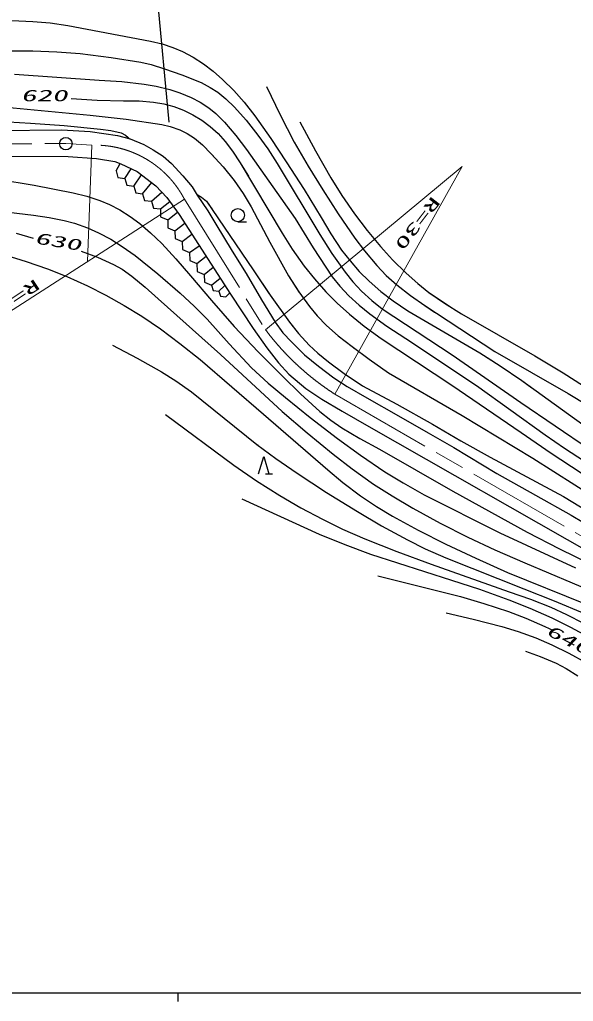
# Model space of a CAD drawing. Units: millimetres, scale not verified. Extents: x 40000 to 680000, y 20000 to 380000.
# Drawn here: x 149743 to 213588, y 204000 to 317277 of the extents above; entities that cross this region are included whole.
import ezdxf
from ezdxf.enums import TextEntityAlignment as Align

# ---------------------------------------------------------------- set-up
doc = ezdxf.new("R2010")
doc.units = ezdxf.units.MM
doc.header["$LTSCALE"] = 1000
doc.linetypes.add('CHAIN', pattern=[18.5, 12, -1.5, 3.5, -1.5])
for name, color, linetype, lineweight in [('M-BGD', 7, 'Continuous', 25), ('M-BMK', 2, 'CHAIN', 13), ('M-BMK-SRVR', 3, 'Continuous', 25), ('M-STR-HTXT', 7, 'Continuous', 13), ('M-STR-STRC', 7, 'Continuous', 25), ('M-TTL-BAND', 7, 'Continuous', 25)]:
    doc.layers.add(name, color=color, linetype=linetype, lineweight=lineweight)
doc.styles.add('ＭＳ ゴシック', font='')
doc.styles.get('ＭＳ ゴシック').set_extended_font_data('MS Gothic')

msp = doc.modelspace()

# ---------------------------------------------------------------- linework, layer by layer
at = {"layer": 'M-BGD'}
for p, q in [((147082, 317267), (151282, 317070)), ((151282, 317070), (153273, 316890)), ((153273, 316890), (155306, 316604)), ((155306, 316604), (164812, 314804)), ((164812, 314804), (166170, 314474)), ((164812, 314804), (166170, 314474)), ((166170, 314474), (167401, 314077)), ((166170, 314474), (167401, 314077)), ((167401, 314077), (168502, 313606)), ((167401, 314077), (168502, 313606)), ((141547, 313689), (151249, 313691)), ((151249, 313691), (154047, 313578)), ((151249, 313691), (154047, 313578)), ((154047, 313578), (156719, 313365)), ((154047, 313578), (156719, 313365)), ((156719, 313365), (160290, 312911)), ((156719, 313365), (160290, 312911)), ((160290, 312911), (163711, 312373)), ((160290, 312911), (163711, 312373)), ((168502, 313606), (169741, 312945)), ((168502, 313606), (169741, 312945)), ((169741, 312945), (170925, 312180)), ((169741, 312945), (170925, 312180)), ((163711, 312373), (164921, 312091)), ((163711, 312373), (164921, 312091)), ((163711, 312373), (164921, 312091)), ((164921, 312091), (166445, 311615)), ((164921, 312091), (166445, 311615)), ((164921, 312091), (166445, 311615)), ((166445, 311615), (168426, 310919)), ((166445, 311615), (168426, 310919)), ((170925, 312180), (172052, 311327)), ((170925, 312180), (172052, 311327)), ((149155, 310967), (158931, 310309)), ((168426, 310919), (170663, 310013)), ((168426, 310919), (170663, 310013)), ((172052, 311327), (173150, 310375)), ((158931, 310309), (161521, 310136)), ((158931, 310309), (161521, 310136)), ((161521, 310136), (164105, 309849)), ((161521, 310136), (164105, 309849)), ((164105, 309849), (165494, 309605)), ((165494, 309605), (167042, 309224)), ((170663, 310013), (171722, 309459)), ((170663, 310013), (171722, 309459)), ((171722, 309459), (172592, 308891)), ((171722, 309459), (172592, 308891)), ((173150, 310375), (174427, 309104)), ((178205, 309547), (179767, 306302)), ((155686, 308193), (158680, 308003)), ((155686, 308193), (158680, 308003)), ((167042, 309224), (168201, 308848)), ((167042, 309224), (168201, 308848)), ((168201, 308848), (169508, 308306)), ((168201, 308848), (169508, 308306)), ((169508, 308306), (170573, 307744)), ((169508, 308306), (170573, 307744)), ((172592, 308891), (173521, 308139)), ((172592, 308891), (173521, 308139)), ((173521, 308139), (174531, 307161)), ((173521, 308139), (174531, 307161)), ((174427, 309104), (175619, 307753)), ((148176, 307169), (157870, 306268)), ((158680, 308003), (161706, 307920)), ((158680, 308003), (161706, 307920)), ((161706, 307920), (163506, 307899)), ((161706, 307920), (163506, 307899)), ((163506, 307899), (165174, 307762)), ((163506, 307899), (165174, 307762)), ((165174, 307762), (166358, 307550)), ((165174, 307762), (166358, 307550)), ((166358, 307550), (167521, 307235)), ((166358, 307550), (167521, 307235)), ((167521, 307235), (168455, 306896)), ((167521, 307235), (168640, 306819)), ((170573, 307744), (171571, 307085)), ((170573, 307744), (171571, 307085)), ((171571, 307085), (172369, 306436)), ((174531, 307161), (175846, 305683)), ((175619, 307753), (176860, 306178)), ((141288, 305949), (150988, 305342)), ((157870, 306268), (162038, 305777)), ((168640, 306819), (169729, 306292)), ((169729, 306292), (170762, 305663)), ((169729, 306292), (170762, 305663)), ((172369, 306436), (173365, 305452)), ((176860, 306178), (178715, 303550)), ((179767, 306302), (181408, 303130)), ((150988, 305342), (154872, 305055)), ((150988, 305342), (154872, 305055)), ((154872, 305055), (159061, 304638)), ((154872, 305055), (159061, 304638)), ((162038, 305777), (166133, 305193)), ((166133, 305193), (167109, 304957)), ((166133, 305193), (167109, 304957)), ((166133, 305193), (167109, 304957)), ((167109, 304957), (168229, 304565)), ((167109, 304957), (168229, 304565)), ((167109, 304957), (168229, 304565)), ((170762, 305663), (171730, 304939)), ((170762, 305663), (171730, 304939)), ((171730, 304939), (172619, 304129)), ((173365, 305452), (174668, 303919)), ((173365, 305452), (174668, 303919)), ((175846, 305683), (177224, 303962)), ((182055, 305498), (183849, 302148)), ((120712, 304278), (154607, 304558)), ((154607, 304558), (157885, 304378)), ((157885, 304378), (161044, 303901)), ((159061, 304638), (160255, 304499)), ((159061, 304638), (160255, 304499)), ((160255, 304499), (161442, 304224)), ((160255, 304499), (161442, 304224)), ((161044, 303901), (162490, 303512)), ((161442, 304224), (161957, 303945)), ((161957, 303945), (162267, 303680)), ((162267, 303680), (162464, 303484)), ((168229, 304565), (169069, 304141)), ((168229, 304565), (169069, 304141)), ((169069, 304141), (169890, 303588)), ((169069, 304141), (169890, 303588)), ((169890, 303588), (170812, 302814)), ((169890, 303588), (170812, 302814)), ((172619, 304129), (173438, 303224)), ((174668, 303919), (175905, 302307)), ((174668, 303919), (175905, 302307)), ((177224, 303962), (178360, 302374)), ((177224, 303962), (178360, 302374)), ((162490, 303512), (164077, 302853)), ((164077, 302853), (165151, 302267)), ((170812, 302814), (171822, 301811)), ((170812, 302814), (171822, 301811)), ((173438, 303224), (174288, 302112)), ((178715, 303550), (180484, 300870)), ((181408, 303130), (183003, 300355)), ((181408, 303130), (183003, 300355)), ((121902, 301650), (155321, 301487)), ((155321, 301487), (158586, 301273)), ((165151, 302267), (166274, 301510)), ((166274, 301510), (167251, 300679)), ((171822, 301811), (172403, 301188)), ((171822, 301811), (173214, 300292)), ((174288, 302112), (175172, 300773)), ((175905, 302307), (181497, 294331)), ((178360, 302374), (179436, 300687)), ((178360, 302374), (179436, 300687)), ((183849, 302148), (185636, 299018)), ((158586, 301273), (160722, 300906)), ((160722, 300906), (161394, 300632)), ((160863, 299834), (161327, 300659)), ((161394, 300632), (163296, 299747)), ((167251, 300679), (168569, 299238)), ((173214, 300292), (174496, 298718)), ((175172, 300773), (176112, 299204)), ((175172, 300773), (179995, 292656)), ((179436, 300687), (184340, 292474)), ((180484, 300870), (182542, 297679)), ((183003, 300355), (184685, 297631)), ((183003, 300355), (184685, 297631)), ((160863, 299834), (161080, 299054)), ((161080, 299054), (161884, 298954)), ((161884, 298954), (162587, 300077)), ((162904, 298075), (163784, 299374)), ((163296, 299747), (165444, 298106)), ((168569, 299238), (169618, 297993)), ((146869, 298916), (151414, 298163)), ((151414, 298163), (155930, 297308)), ((161884, 298954), (162101, 298175)), ((162101, 298175), (162904, 298075)), ((162904, 298075), (163121, 297296)), ((163924, 297196), (164970, 298468)), ((165444, 298106), (166713, 296758)), ((169618, 297993), (170229, 297041)), ((174496, 298718), (175502, 297230)), ((185636, 299018), (186907, 296981)), ((155930, 297308), (157484, 296903)), ((155930, 297308), (157484, 296903)), ((157484, 296903), (158996, 296399)), ((157484, 296903), (158996, 296399)), ((163121, 297296), (163924, 297196)), ((163924, 297196), (164142, 296416)), ((164945, 296317), (166129, 297379)), ((170201, 297098), (170724, 296788)), ((170201, 297098), (170724, 296788)), ((170201, 297098), (170724, 296788)), ((170229, 297041), (171425, 295209)), ((170724, 296788), (171296, 296312)), ((170724, 296788), (171296, 296312)), ((170724, 296788), (171296, 296312)), ((175502, 297230), (176423, 295686)), ((182542, 297679), (184504, 294443)), ((184685, 297631), (186453, 294882)), ((184685, 297631), (186453, 294882)), ((186907, 296981), (188361, 294859)), ((141920, 295826), (151339, 294703)), ((158996, 296399), (160092, 295940)), ((160092, 295940), (161293, 295318)), ((164142, 296416), (164945, 296317)), ((164945, 296317), (165162, 295537)), ((165965, 295438), (167061, 296276)), ((166713, 296758), (168119, 294805)), ((171296, 296312), (171978, 295320)), ((171296, 296312), (176688, 288416)), ((176423, 295686), (178580, 291608)), ((151339, 294703), (153128, 294458)), ((151339, 294703), (153128, 294458)), ((161293, 295318), (162472, 294574)), ((162472, 294574), (163601, 293739)), ((165162, 295537), (165965, 295438)), ((165965, 295438), (165968, 294526)), ((165968, 294526), (166811, 294178)), ((166811, 294178), (167942, 295051)), ((168119, 294805), (174055, 285611)), ((171425, 295209), (172376, 293695)), ((186453, 294882), (188382, 292079)), ((186453, 294882), (188382, 292079)), ((188361, 294859), (189812, 292949)), ((188361, 294859), (189812, 292949)), ((153128, 294458), (154894, 294115)), ((153128, 294458), (154894, 294115)), ((154894, 294115), (156061, 293803)), ((154894, 294115), (156061, 293803)), ((156061, 293803), (157567, 293267)), ((163601, 293739), (164831, 292693)), ((163601, 293739), (164831, 292693)), ((166811, 294178), (166813, 293267)), ((167656, 292919), (168783, 293776)), ((172376, 293695), (174250, 290548)), ((174908, 293953), (175908, 293953)), ((181497, 294331), (183579, 290961)), ((184504, 294443), (185632, 292555)), ((184504, 294443), (185632, 292555)), ((149356, 292626), (151295, 292058)), ((157567, 293267), (158848, 292691)), ((158848, 292691), (160265, 291929)), ((164831, 292693), (166145, 291431)), ((164831, 292693), (166145, 291431)), ((166813, 293267), (167656, 292919)), ((167656, 292919), (167659, 292007)), ((168501, 291659), (169599, 292513)), ((179995, 292656), (181179, 290800)), ((179995, 292656), (181179, 290800)), ((184340, 292474), (185751, 290289)), ((184340, 292474), (185751, 290289)), ((185632, 292555), (186870, 290696)), ((185632, 292555), (186870, 290696)), ((189812, 292949), (191349, 291103)), ((189812, 292949), (191349, 291103)), ((160265, 291929), (161581, 291106)), ((160265, 291929), (161581, 291106)), ((160265, 291929), (161581, 291106)), ((166145, 291431), (167765, 289693)), ((167659, 292007), (168501, 291659)), ((168501, 291659), (168504, 290748)), ((169347, 290400), (170457, 291184)), ((178580, 291608), (180755, 287724)), ((188382, 292079), (188403, 292050)), ((188382, 292079), (189495, 290609)), ((188382, 292079), (189495, 290609)), ((148138, 290102), (150495, 289380)), ((156846, 290575), (158730, 289852)), ((156846, 290575), (158730, 289852)), ((161581, 291106), (163047, 290058)), ((161581, 291106), (163047, 290058)), ((163047, 290058), (165662, 287939)), ((163047, 290058), (165662, 287939)), ((168504, 290748), (169347, 290400)), ((169347, 290400), (169350, 289488)), ((174250, 290548), (175861, 287984)), ((181179, 290800), (182563, 288838)), ((181179, 290800), (182563, 288838)), ((183579, 290961), (185786, 287619)), ((185751, 290289), (187271, 288123)), ((185751, 290289), (187271, 288123)), ((186870, 290696), (187850, 289428)), ((186870, 290696), (187850, 289428)), ((189495, 290609), (190916, 288920)), ((189495, 290609), (190916, 288920)), ((191349, 291103), (191525, 290902)), ((191349, 291103), (192740, 289567)), ((150495, 289380), (152951, 288516)), ((158730, 289852), (160551, 289027)), ((158730, 289852), (160551, 289027)), ((160551, 289027), (161545, 288469)), ((160551, 289027), (161545, 288469)), ((167765, 289693), (169461, 287722)), ((169350, 289488), (170192, 289140)), ((170192, 289140), (171240, 289970)), ((170192, 289140), (170195, 288229)), ((187850, 289428), (188909, 288226)), ((187850, 289428), (188909, 288226)), ((190916, 288920), (192023, 287766)), ((192740, 289567), (194297, 288008)), ((152951, 288516), (155184, 287625)), ((152951, 288516), (155184, 287625)), ((161545, 288469), (162689, 287682)), ((165662, 287939), (168245, 285716)), ((170195, 288229), (171038, 287881)), ((171038, 287881), (172041, 288730)), ((171038, 287881), (171040, 286969)), ((175861, 287984), (177643, 284931)), ((176688, 288416), (178531, 285646)), ((176688, 288416), (178643, 285480)), ((176688, 288416), (178643, 285480)), ((180755, 287724), (181990, 285811)), ((180755, 287724), (181947, 285874)), ((180755, 287724), (181947, 285874)), ((182563, 288838), (183737, 287354)), ((187271, 288123), (188148, 287032)), ((188909, 288226), (190037, 287101)), ((188909, 288226), (190037, 287101)), ((192023, 287766), (193243, 286661)), ((194297, 288008), (195642, 286813)), ((194297, 288008), (195642, 286813)), ((155184, 287625), (157558, 286556)), ((155184, 287625), (157558, 286556)), ((162689, 287682), (164229, 286407)), ((162689, 287682), (164229, 286407)), ((169461, 287722), (171853, 284853)), ((171040, 286969), (171883, 286621)), ((171883, 286621), (172861, 287460)), ((171883, 286621), (172072, 286019)), ((172701, 285962), (173410, 286610)), ((183737, 287354), (185067, 285856)), ((185786, 287619), (186651, 286536)), ((188148, 287032), (189164, 285948)), ((190037, 287101), (191394, 285915)), ((190037, 287101), (191394, 285915)), ((193243, 286661), (194822, 285439)), ((193243, 286661), (194822, 285439)), ((195642, 286813), (196933, 285802)), ((195642, 286813), (196933, 285802)), ((157558, 286556), (159691, 285478)), ((159691, 285478), (161787, 284304)), ((164229, 286407), (165713, 285043)), ((164229, 286407), (165713, 285043)), ((168245, 285716), (169862, 284228)), ((172072, 286019), (172701, 285962)), ((172701, 285962), (172890, 285360)), ((173519, 285303), (173968, 285746)), ((174055, 285611), (176655, 281627)), ((178643, 285480), (180842, 282381)), ((178643, 285480), (180842, 282381)), ((181947, 285874), (183158, 284180)), ((181947, 285874), (183158, 284180)), ((185067, 285856), (186338, 284578)), ((186651, 286536), (187706, 285403)), ((189164, 285948), (190349, 284869)), ((189164, 285948), (190349, 284869)), ((191394, 285915), (192826, 284817)), ((191394, 285915), (192826, 284817)), ((196933, 285802), (199654, 283966)), ((196933, 285802), (198743, 284549)), ((165713, 285043), (172919, 278636)), ((171853, 284853), (174495, 281851)), ((172890, 285360), (173519, 285303)), ((177643, 284931), (179196, 282378)), ((186338, 284578), (187765, 283293)), ((187706, 285403), (188873, 284329)), ((188873, 284329), (190114, 283324)), ((190349, 284869), (191560, 283911)), ((190349, 284869), (191560, 283911)), ((192826, 284817), (194484, 283691)), ((192826, 284817), (194484, 283691)), ((194822, 285439), (196468, 284295)), ((194822, 285439), (196468, 284295)), ((198743, 284549), (200677, 283337)), ((161787, 284304), (163832, 283044)), ((169862, 284228), (171359, 282701)), ((183158, 284180), (184050, 283098)), ((187765, 283293), (189479, 281914)), ((190114, 283324), (192076, 281915)), ((190114, 283324), (192076, 281915)), ((191560, 283911), (199608, 278592)), ((194484, 283691), (194625, 283601)), ((194484, 283691), (202812, 278837)), ((196468, 284295), (197595, 283540)), ((196468, 284295), (204545, 278985)), ((200677, 283337), (209137, 278470)), ((163832, 283044), (165975, 281595)), ((171359, 282701), (173884, 279860)), ((179196, 282378), (180099, 281157)), ((180842, 282381), (181265, 281836)), ((180842, 282381), (181899, 281061)), ((180842, 282381), (181899, 281061)), ((180842, 282381), (181899, 281061)), ((184050, 283098), (185127, 281978)), ((165975, 281595), (168222, 279922)), ((174495, 281851), (177246, 278951)), ((174495, 281851), (177246, 278951)), ((176655, 281627), (178256, 279400)), ((180099, 281157), (181076, 280107)), ((181899, 281061), (183113, 279731)), ((181899, 281061), (183113, 279731)), ((181899, 281061), (183113, 279731)), ((185127, 281978), (186486, 280801)), ((185127, 281978), (186486, 280801)), ((185127, 281978), (186486, 280801)), ((189479, 281914), (191417, 280497)), ((192076, 281915), (194276, 280467)), ((192076, 281915), (194276, 280467)), ((168222, 279922), (170565, 278048)), ((173884, 279860), (176490, 277104)), ((181076, 280107), (182589, 278617)), ((186486, 280801), (188072, 279574)), ((186486, 280801), (188072, 279574)), ((186486, 280801), (188072, 279574)), ((191417, 280497), (199578, 275086)), ((194276, 280467), (202425, 275058)), ((160450, 279703), (163294, 278220)), ((160450, 279703), (163294, 278220)), ((177246, 278951), (180075, 276118)), ((177246, 278951), (180075, 276118)), ((178256, 279400), (179604, 277680)), ((183113, 279731), (184116, 278798)), ((183113, 279731), (184116, 278798)), ((184116, 278798), (185361, 277792)), ((184116, 278798), (185361, 277792)), ((188072, 279574), (188444, 279292)), ((188072, 279574), (190042, 278083)), ((202812, 278837), (204498, 277771)), ((202812, 278837), (205167, 277333)), ((202812, 278837), (205167, 277333)), ((204545, 278985), (212973, 274126)), ((163294, 278220), (166082, 276649)), ((163294, 278220), (166082, 276649)), ((170565, 278048), (177863, 271740)), ((172919, 278636), (180004, 272066)), ((179604, 277680), (180795, 276371)), ((182589, 278617), (184200, 277298)), ((185361, 277792), (187162, 276453)), ((185361, 277792), (187162, 276453)), ((190042, 278083), (192289, 276527)), ((199608, 278592), (199686, 278540)), ((199608, 278592), (207550, 273091)), ((209137, 278470), (212398, 276518)), ((166082, 276649), (167762, 275588)), ((166082, 276649), (167762, 275588)), ((166082, 276649), (167762, 275588)), ((176490, 277104), (178405, 275345)), ((176490, 277104), (178405, 275345)), ((184200, 277298), (185982, 275955)), ((187162, 276453), (189278, 275028)), ((187162, 276453), (189278, 275028)), ((192289, 276527), (200756, 271603)), ((205167, 277333), (207637, 275630)), ((205167, 277333), (207637, 275630)), ((212398, 276518), (215726, 274403)), ((167762, 275588), (169557, 274322)), ((167762, 275588), (169557, 274322)), ((178405, 275345), (180390, 273660)), ((178405, 275345), (180390, 273660)), ((180075, 276118), (182146, 274093)), ((180075, 276118), (182146, 274093)), ((180795, 276371), (182751, 274715)), ((185982, 275955), (187520, 274954)), ((207637, 275630), (208808, 274794)), ((207637, 275630), (215389, 270066)), ((169557, 274322), (177106, 268268)), ((182751, 274715), (184587, 273484)), ((187520, 274954), (189766, 273635)), ((189278, 275028), (193239, 272920)), ((189278, 275028), (193239, 272920)), ((199578, 275086), (207590, 269639)), ((202425, 275058), (210356, 269387)), ((180390, 273660), (183228, 271366)), ((180390, 273660), (183228, 271366)), ((182146, 274093), (184370, 272072)), ((182146, 274093), (184370, 272072)), ((184587, 273484), (186950, 272116)), ((189766, 273635), (193442, 271547)), ((207550, 273091), (215443, 267715)), ((212973, 274126), (215213, 272807)), ((180004, 272066), (182881, 269582)), ((184370, 272072), (185620, 271079)), ((186950, 272116), (190016, 270338)), ((193239, 272920), (197357, 270611)), ((166546, 271710), (174421, 265864)), ((177863, 271740), (185284, 265343)), ((183228, 271366), (186405, 268936)), ((183228, 271366), (186405, 268936)), ((185620, 271079), (186899, 270192)), ((193442, 271547), (196836, 269617)), ((200756, 271603), (200859, 271541)), ((200756, 271603), (208925, 266687)), ((186899, 270192), (188956, 268959)), ((186899, 270192), (188956, 268959)), ((190016, 270338), (222442, 251798)), ((196836, 269617), (199790, 267907)), ((197357, 270611), (200627, 268675)), ((197357, 270611), (200627, 268675)), ((207590, 269639), (211043, 267247)), ((182881, 269582), (185878, 267130)), ((186405, 268936), (189054, 267011)), ((186405, 268936), (189054, 267011)), ((188956, 268959), (191246, 267712)), ((188956, 268959), (191246, 267712)), ((200627, 268675), (203996, 266802)), ((200627, 268675), (203996, 266802)), ((210356, 269387), (212552, 267843)), ((177106, 268268), (177194, 268200)), ((177106, 268268), (179275, 266642)), ((177106, 268268), (179275, 266642)), ((191246, 267712), (199686, 262884)), ((199790, 267907), (204782, 264914)), ((212552, 267843), (214893, 266328)), ((177287, 264887), (177888, 266887)), ((177888, 266887), (178487, 264887)), ((179275, 266642), (181738, 264928)), ((179275, 266642), (181738, 264928)), ((185878, 267130), (188103, 265428)), ((185878, 267130), (188103, 265428)), ((189054, 267011), (191867, 265101)), ((189054, 267011), (191867, 265101)), ((203996, 266802), (212440, 262238)), ((208925, 266687), (217080, 261490)), ((211043, 267247), (214506, 264973)), ((174421, 265864), (177064, 264062)), ((185284, 265343), (187027, 263883)), ((185284, 265343), (187027, 263883)), ((188103, 265428), (190551, 263693)), ((188103, 265428), (190551, 263693)), ((191867, 265101), (193950, 263820)), ((191867, 265101), (193950, 263820)), ((177064, 264062), (179751, 262360)), ((178087, 264887), (178887, 264887)), ((181738, 264928), (185114, 262718)), ((204782, 264914), (209207, 262396)), ((187027, 263883), (189063, 262319)), ((187027, 263883), (189063, 262319)), ((190551, 263693), (192678, 262321)), ((190551, 263693), (192678, 262321)), ((193950, 263820), (196392, 262449)), ((193950, 263820), (196392, 262449)), ((199686, 262884), (208266, 258156)), ((175364, 261978), (184291, 257907)), ((179751, 262360), (182173, 260951)), ((179751, 262360), (182173, 260951)), ((185114, 262718), (188683, 260504)), ((189063, 262319), (190892, 261096)), ((192678, 262321), (195087, 260892)), ((192678, 262321), (195087, 260892)), ((196392, 262449), (205109, 258080)), ((209207, 262396), (213324, 260109)), ((212440, 262238), (220667, 257273)), ((182173, 260951), (184646, 259634)), ((182173, 260951), (184646, 259634)), ((190892, 261096), (192722, 259998)), ((195087, 260892), (198213, 259180)), ((195087, 260892), (198213, 259180)), ((184646, 259634), (186987, 258498)), ((188683, 260504), (191462, 258869)), ((188683, 260504), (191462, 258869)), ((192722, 259998), (195713, 258378)), ((213324, 260109), (216571, 258180)), ((186987, 258498), (189534, 257379)), ((191462, 258869), (194446, 257237)), ((191462, 258869), (194446, 257237)), ((195713, 258378), (198904, 256772)), ((198213, 259180), (201420, 257543)), ((198213, 259180), (201420, 257543)), ((184291, 257907), (187249, 256698)), ((189534, 257379), (193252, 255905)), ((189534, 257379), (193252, 255905)), ((194446, 257237), (196505, 256223)), ((194446, 257237), (196505, 256223)), ((201420, 257543), (204517, 256097)), ((205109, 258080), (213853, 254036)), ((208266, 258156), (211990, 256213)), ((187249, 256698), (190208, 255601)), ((196505, 256223), (198883, 255172)), ((196505, 256223), (198883, 255172)), ((198904, 256772), (202331, 255133)), ((198904, 256772), (202331, 255133)), ((204517, 256097), (208005, 254591)), ((211990, 256213), (215594, 254445)), ((190208, 255601), (199536, 252606)), ((193252, 255905), (197197, 254454)), ((193252, 255905), (197197, 254454)), ((198883, 255172), (207872, 251597)), ((202331, 255133), (205983, 253501)), ((202331, 255133), (205983, 253501)), ((197197, 254454), (197833, 254223)), ((197197, 254454), (206197, 251255)), ((208005, 254591), (216871, 250852)), ((191062, 253093), (200568, 250712)), ((205983, 253501), (214942, 249875)), ((199536, 252606), (202773, 251550)), ((202773, 251550), (206135, 250345)), ((207872, 251597), (209141, 251105)), ((207872, 251597), (211382, 250234)), ((200568, 250712), (203275, 249922)), ((200568, 250712), (203275, 249922)), ((206135, 250345), (208556, 249381)), ((206135, 250345), (208556, 249381)), ((206197, 251255), (208655, 250404)), ((208655, 250404), (210980, 249487)), ((203275, 249922), (206125, 248980)), ((203275, 249922), (206125, 248980)), ((208556, 249381), (211120, 248248)), ((208556, 249381), (211120, 248248)), ((210980, 249487), (212794, 248650)), ((211382, 250234), (214885, 248754)), ((198913, 248822), (202042, 248114)), ((198913, 248822), (202042, 248114)), ((202042, 248114), (205335, 247262)), ((202042, 248114), (205335, 247262)), ((206125, 248980), (208112, 248217)), ((206125, 248980), (208112, 248217)), ((208112, 248217), (210310, 247256)), ((211120, 248248), (213272, 247189)), ((212794, 248650), (214744, 247630)), ((205335, 247262), (207243, 246671)), ((210310, 247256), (211318, 246794)), ((213272, 247189), (215329, 246065)), ((207243, 246671), (209261, 245933)), ((209261, 245933), (211102, 245148)), ((211102, 245148), (213084, 244182)), ((208068, 244394), (209773, 243795)), ((208068, 244394), (209773, 243795)), ((209773, 243795), (211612, 243021)), ((209773, 243795), (211612, 243021)), ((213084, 244182), (215019, 243119)), ((211612, 243021), (211692, 242982)), ((211612, 243021), (212742, 242414)), ((212742, 242414), (214091, 241557))]:
    msp.add_line(p, q, dxfattribs=at)
msp.add_circle((174908, 294713), 760, dxfattribs=at)
at = {"layer": 'M-BMK'}
for p, q in [((120665, 302949), (155070, 302967)), ((155070, 302967), (158052, 302790)), ((168751, 296546), (178097, 281493)), ((186080, 274069), (226551, 250763))]:
    msp.add_line(p, q, dxfattribs=at)
for centre, radius, start, end in [((158436, 291160), 11636, 27.56869, 91.89217), ((202705, 299950), 30761, 216.87185, 237.28536)]:
    msp.add_arc(centre, radius, start, end, dxfattribs=at)
at = {"layer": 'M-BMK-SRVR'}
msp.add_circle((155070, 302967), 728, dxfattribs=at)
at = {"layer": 'M-STR-HTXT'}
for p, q in [((158052, 302790), (157572, 289358)), ((178097, 281493), (200766, 300316)), ((186080, 274069), (200766, 300316)), ((168751, 296546), (141826, 279234))]:
    msp.add_line(p, q, dxfattribs=at)
at = {"layer": 'M-STR-STRC'}
msp.add_line((166998, 305429), (164977, 327057), dxfattribs=at)
at = {"layer": 'M-TTL-BAND'}
for p, q in [((40000, 205000), (579000, 205000)), ((168000, 205000), (168000, 204000))]:
    msp.add_line(p, q, dxfattribs=at)

# ---------------------------------------------------------------- texts
at = {"layer": 'M-BGD', "style": 'ＭＳ ゴシック', "oblique": 15, "width": 2}
for s, rotation, p in [('620', 359.988, (149882, 307464)), ('630', 350.588, (151331, 291081)), ('640', 332.488, (210148, 246032))]:
    msp.add_text(s, height=1320, rotation=rotation, dxfattribs=at).set_placement(p, align=Align.BOTTOM_LEFT)
at = {"layer": 'M-STR-HTXT', "style": 'ＭＳ ゴシック', "width": 2}
for s, rotation, p in [('R=30', 232.388, (196993, 297250)), ('R=10', 213.788, (151284, 287756))]:
    msp.add_text(s, height=1320, rotation=rotation, dxfattribs=at).set_placement(p, align=Align.BOTTOM_LEFT)

doc.saveas('drawing.dxf')
